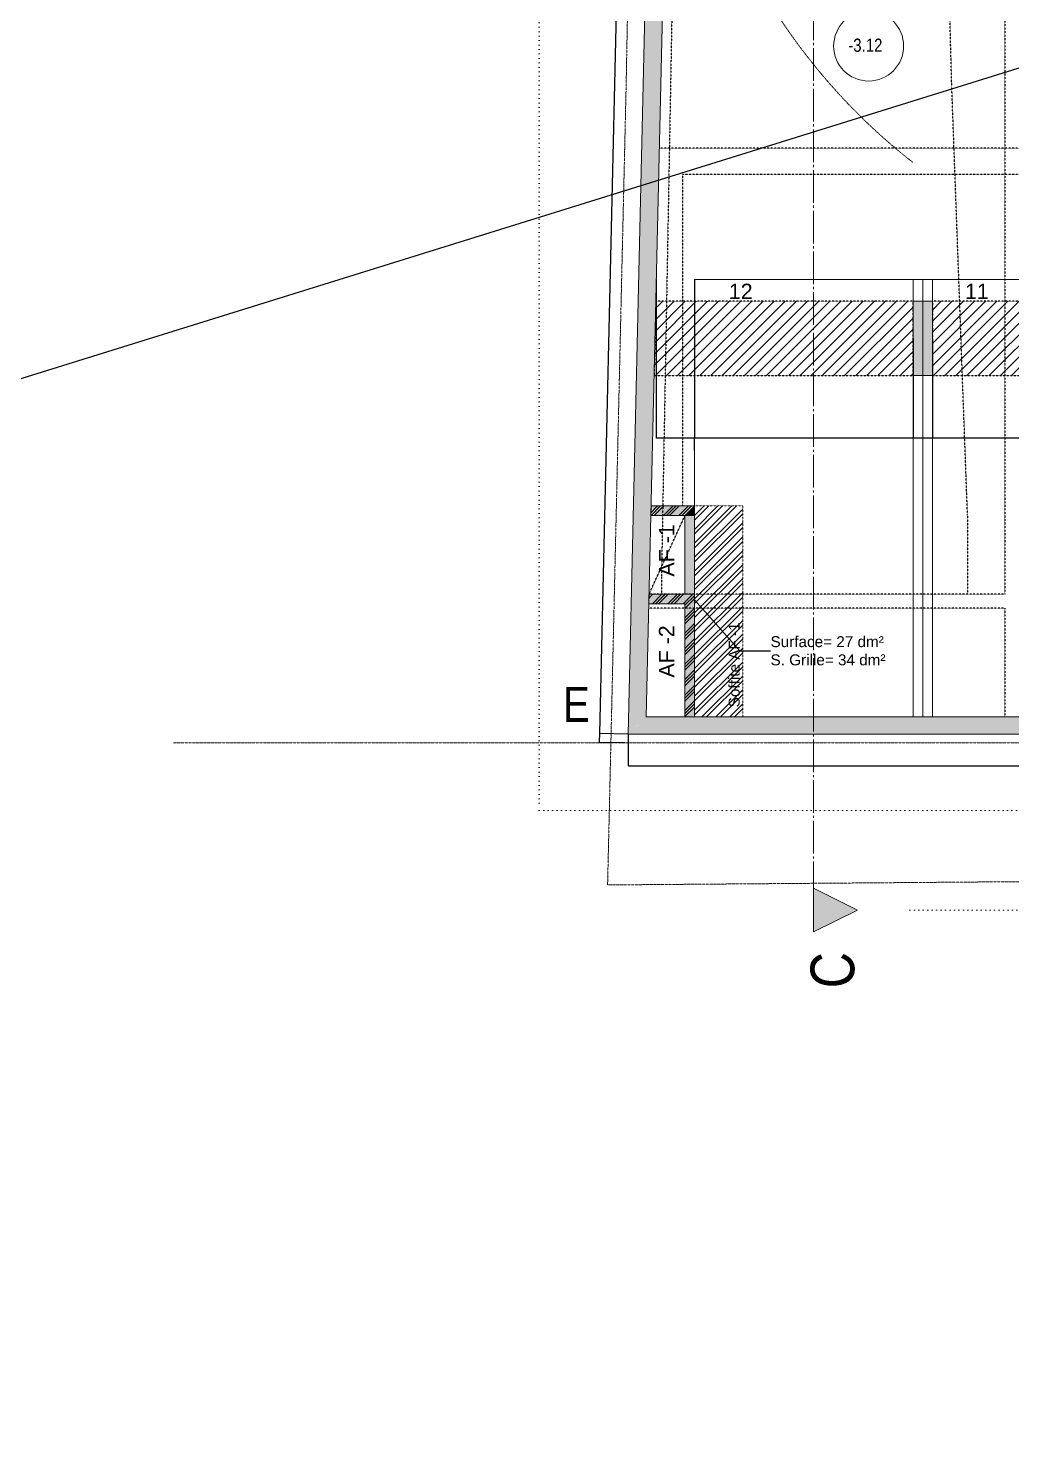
# Model space of a CAD drawing. Header units: centimetres. Extents: x -4990 to 114398, y -61489 to -12305.
# Drawn here: x 55628 to 56754, y -16719 to -15117 of the extents above; entities that cross this region are included whole.
import ezdxf

# ---------------------------------------------------------------- set-up
doc = ezdxf.new("R2010")
doc.units = ezdxf.units.CM
doc.header["$LTSCALE"] = 0.5
for name, pattern in [('Mixte 15', [0.93, 0.75, -0.065, 0.05, -0.065]), ('Mixte 8_2 tirets', [0.695, 0.4, -0.065, 0.05, -0.065, 0.05, -0.065]), ('Pointillé 1', [0.09, 0.05, -0.04]), ('Pointillé 1_5', [0.125, 0.075, -0.05]), ('Pointillé 2', [0.165, 0.1, -0.065]), ('Pointillé 3', [0.25, 0.15, -0.1]), ('Points 2', [0.1, 0, -0.1])]:
    doc.linetypes.add(name, pattern=pattern)
doc.layers.get('0').update_dxf_attribs({"linetype": 'CONTINUOUS'})
doc.layers.get('DEFPOINTS').update_dxf_attribs({"linetype": 'CONTINUOUS'})
for name, color, linetype in [('01_poch_murs', 253, 'CONTINUOUS'), ('1  Fenetres', 7, 'CONTINUOUS'), ('1  Hachures', 7, 'CONTINUOUS'), ('1  Hachures_coupées', 7, 'CONTINUOUS'), ('1  Hachures_recouvr', 7, 'CONTINUOUS'), ('1  MURS', 7, 'CONTINUOUS'), ('1 Poutres', 7, 'CONTINUOUS'), ('6 COMPL 2D', 7, 'CONTINUOUS'), ('6 Compl 2D 2 Détails', 7, 'CONTINUOUS'), ('6 Traits de Coupes', 7, 'CONTINUOUS'), ('7 ABORDS', 7, 'CONTINUOUS'), ('8  TEXTES', 7, 'CONTINUOUS'), ('9  COTATIONS', 7, 'CONTINUOUS')]:
    doc.layers.add(name, color=color, linetype=linetype)
doc.styles.get("Standard").update_dxf_attribs({"font": 'arial.ttf'})
doc.styles.add('STYLE_GENERE_1', font='')
doc.styles.add('STYLE_GENERE_2', font='')
doc.styles.add('STYLE_GENERE_3', font='')
doc.styles.get('STYLE_GENERE_1').set_extended_font_data('Arial Occidental')
doc.styles.get('STYLE_GENERE_2').set_extended_font_data('Univers LT 57 Condensed')
doc.styles.get('STYLE_GENERE_3').set_extended_font_data('Arial Occidental')
doc.dimstyles.new('STYLE_GENERE__2', dxfattribs={"dimtxt": 0.1, "dimasz": 0.095, "dimexe": 0.18, "dimexo": 0, "dimgap": 0.09, "dimtad": 1, "dimtih": 1, "dimtoh": 1, "dimdec": 0, "dimlfac": 100, "dimzin": 0, "dimdsep": 46, "dimtxsty": 'STYLE_GENERE_3', "dimblk": 'ARROWHEAD_7', "dimblk1": 'ARROWHEAD_7', "dimblk2": 'ARROWHEAD_7', "dimcen": 0.09, "dimclrd": 7, "dimclre": 7, "dimclrt": 256, "dimadec": 1, "dimazin": 0, "dimtfac": 1, "dimtdec": 4, "dimtmove": 0, "dimatfit": 3, "dimfxl": 1, "dimtolj": 1, "dimtzin": 0, "dimarcsym": 0})
doc.dimstyles.new('STYLE_GENERE__4', dxfattribs={"dimtxt": 0.1, "dimasz": 0.095, "dimexe": 0.18, "dimexo": 0, "dimgap": 0.09, "dimtad": 1, "dimdec": 0, "dimlfac": 100, "dimzin": 0, "dimdsep": 46, "dimtxsty": 'STYLE_GENERE_3', "dimblk": 'ARROWHEAD_7', "dimblk1": 'ARROWHEAD_7', "dimblk2": 'ARROWHEAD_7', "dimcen": 0.09, "dimclrd": 7, "dimclre": 7, "dimclrt": 256, "dimadec": 1, "dimazin": 0, "dimtfac": 1, "dimtdec": 4, "dimtmove": 0, "dimatfit": 3, "dimfxl": 1, "dimtolj": 1, "dimtzin": 0, "dimarcsym": 0})
doc.dimstyles.new('STYLE_GENERE__5', dxfattribs={"dimtxt": 0.1, "dimasz": 0.095, "dimexe": 0.18, "dimexo": 0, "dimgap": 0.09, "dimtad": 1, "dimdec": 0, "dimlfac": 100, "dimzin": 0, "dimdsep": 46, "dimtxsty": 'STYLE_GENERE_3', "dimblk": 'ARROWHEAD_7', "dimblk1": 'ARROWHEAD_7', "dimblk2": 'ARROWHEAD_7', "dimcen": 0.09, "dimclrd": 7, "dimclre": 7, "dimclrt": 256, "dimadec": 1, "dimazin": 0, "dimtfac": 1, "dimtdec": 4, "dimtmove": 2, "dimatfit": 3, "dimfxl": 1, "dimtolj": 1, "dimtzin": 0, "dimarcsym": 0})
doc.dimstyles.new('STYLE_GENERE__7', dxfattribs={"dimtxt": 0.18, "dimasz": 0.1368, "dimexe": 0.18, "dimexo": 0.0625, "dimgap": 0.09, "dimtad": 0, "dimtih": 1, "dimtoh": 1, "dimdec": 4, "dimzin": 0, "dimdsep": 46, "dimtxsty": 'Standard', "dimcen": 0.09, "dimadec": 0, "dimazin": 0, "dimtfac": 1, "dimtdec": 4, "dimtmove": 0, "dimatfit": 3, "dimldrblk": 'ARROWHEAD_5', "dimfxl": 1, "dimtolj": 1, "dimtzin": 0, "dimarcsym": 0})
pattern_1 = [(45, (56251.751, -16104.815), (-6.36396, 6.36396), [])]
pattern_2 = [(45, (0, 0), (-0.0883883, 0.0883883), []), (45, (-0.01768, 0.01768), (-0.0883883, 0.0883883), []), (45, (-0.03536, 0.03536), (-0.0883883, 0.0883883), [])]

# ---------------------------------------------------------------- blocks, each defined once
blk = doc.blocks.new('Mur_342_2', base_point=(0.631, 1.805))
at = {"layer": '1  Hachures_coupées', "linetype": 'Continuous', "lineweight": 0, "true_color": 0x8080c0}
for points in [[(0.836, 2.005), (0.631, 1.805), (0.831, 1.805)], [(0.831, 1.805), (9.28, 1.805), (9.28, 2.005), (0.836, 2.005)], [(12.16, 2.005), (9.46, 2.005), (9.46, 1.805), (12.16, 1.805)], [(12.34, 2.005), (12.16, 2.005), (12.16, 1.805), (12.34, 1.805)], [(16.97, 2.005), (12.34, 2.005), (12.34, 1.805), (16.97, 1.805)], [(17.15, 2.005), (16.97, 2.005), (16.97, 1.805), (17.15, 1.805)], [(20.45, 2.005), (17.15, 2.005), (17.15, 1.805), (20.45, 1.805)], [(20.65, 2.005), (20.45, 2.005), (20.45, 1.805), (20.65, 1.805)], [(25.846, 2.005), (20.65, 2.005), (20.65, 1.805), (25.855, 1.805)], [(26.106, 1.805), (25.846, 2.005), (25.855, 1.805)]]:
    blk.add_hatch(color=163, dxfattribs=at).paths.add_polyline_path(points, flags=0)
at = {"layer": '1  MURS', "color": 5, "linetype": 'Continuous', "lineweight": 0}
for p, q in [((9.28, 2.005), (0.836, 2.005)), ((12.16, 2.005), (9.46, 2.005)), ((16.97, 2.005), (12.34, 2.005)), ((20.45, 2.005), (17.15, 2.005)), ((25.846, 2.005), (20.65, 2.005)), ((0.631, 1.805), (0.831, 1.805)), ((0.831, 1.805), (9.28, 1.805)), ((9.46, 1.805), (25.855, 1.805)), ((26.106, 1.805), (25.855, 1.805))]:
    blk.add_line(p, q, dxfattribs=at)
blk = doc.blocks.new('Baie Fenêtre libre')
at = {"layer": '1  Hachures', "linetype": 'Continuous', "lineweight": 0}
blk.add_hatch(color=255, dxfattribs=at).paths.add_polyline_path([(0.45, 0), (0.45, 0.11), (-0.45, 0.11), (-0.45, 0)], flags=0)
at = {"layer": '1  Fenetres', "color": 212, "linetype": 'Continuous', "lineweight": 0, "true_color": 0xcb00cc}
for p, q in [((-0.45, 0), (-0.45, 0.11)), ((0.45, 0), (0.45, 0.11))]:
    blk.add_line(p, q, dxfattribs=at)
at = {"layer": '1  Fenetres', "color": 30, "linetype": 'Continuous', "lineweight": 0, "true_color": 0xff9224}
for p, q in [((-0.45, 0.11), (0.45, 0.11)), ((-0.45, 0), (0.45, 0))]:
    blk.add_line(p, q, dxfattribs=at)
blk = doc.blocks.new('Mur_194_2', base_point=(1.39, 2.005))
at = {"layer": '1  Hachures_coupées', "linetype": 'Continuous', "lineweight": 0, "true_color": 0x70e800}
for points in [[(1.28, 4.305), (1.39, 4.305), (1.39, 4.415)], [(1.28, 2.005), (1.39, 2.005), (1.39, 3.405), (1.28, 3.405)]]:
    blk.add_hatch(color=70, dxfattribs=at).paths.add_polyline_path(points, flags=0)
at = {"layer": '1  Hachures_coupées', "linetype": 'Continuous', "lineweight": 0}
h = blk.add_hatch(dxfattribs=at)
h.set_pattern_fill('ALUMINIUM_0002', color=135, style=0, pattern_type=2)
h.set_pattern_definition(pattern_2)
h.paths.add_polyline_path([(1.28, 4.305), (1.39, 4.305), (1.39, 4.415)], flags=0)
h = blk.add_hatch(dxfattribs=at)
h.set_pattern_fill('ALUMINIUM_0002', color=135, style=0, pattern_type=2)
h.set_pattern_definition(pattern_2)
h.paths.add_polyline_path([(1.28, 2.005), (1.39, 2.005), (1.39, 3.405), (1.28, 3.405)], flags=0)
at = {"layer": '1  MURS', "color": 212, "linetype": 'Continuous', "lineweight": 0, "true_color": 0xcb00cc}
for p, q in [((1.39, 4.305), (1.39, 4.415)), ((1.39, 2.005), (1.39, 3.405)), ((1.28, 3.295), (1.28, 2.005)), ((1.28, 2.005), (1.39, 2.005))]:
    blk.add_line(p, q, dxfattribs=at)
at = {"layer": '1  Fenetres', "color": 18, "linetype": 'Continuous', "lineweight": 0, "rotation": 270}
blk.add_blockref('Baie Fenêtre libre', (1.28, 3.855), dxfattribs=at)
blk = doc.blocks.new('Mur_192_2', base_point=(1.39, 3.295))
at = {"layer": '1  Hachures_coupées', "linetype": 'Continuous', "lineweight": 0, "true_color": 0x70e800}
blk.add_hatch(color=70, dxfattribs=at).paths.add_polyline_path([(1.28, 3.405), (0.869, 3.405), (0.866, 3.295), (1.28, 3.295)], flags=0)
at = {"layer": '1  Hachures_coupées', "linetype": 'Continuous', "lineweight": 0}
h = blk.add_hatch(dxfattribs=at)
h.set_pattern_fill('ALUMINIUM_0002', color=135, style=0, pattern_type=2)
h.set_pattern_definition(pattern_2)
h.paths.add_polyline_path([(1.28, 3.405), (0.869, 3.405), (0.866, 3.295), (1.28, 3.295)], flags=0)
at = {"layer": '1  MURS', "color": 212, "linetype": 'Continuous', "lineweight": 0, "true_color": 0xcb00cc}
for p, q in [((0.869, 3.405), (0.866, 3.295)), ((1.28, 3.405), (0.869, 3.405)), ((0.866, 3.295), (1.28, 3.295))]:
    blk.add_line(p, q, dxfattribs=at)
blk = doc.blocks.new('Mur_55_2', base_point=(3.89, 5.905))
at = {"layer": '1  Hachures_coupées', "linetype": 'Continuous', "lineweight": 0, "true_color": 0x8080c0}
blk.add_hatch(color=163, dxfattribs=at).paths.add_polyline_path([(4.11, 5.905), (4.11, 6.755), (3.89, 6.755), (3.89, 5.905)], flags=0)
at = {"layer": '1 Poutres', "color": 5, "linetype": 'Continuous', "lineweight": 0}
for p, q in [((4.11, 6.755), (3.89, 6.755)), ((3.89, 6.755), (3.89, 5.905)), ((4.11, 5.905), (4.11, 6.755)), ((3.89, 5.905), (4.11, 5.905))]:
    blk.add_line(p, q, dxfattribs=at)
blk = doc.blocks.new('Mur_1247_2', base_point=(1.39, 4.305))
at = {"layer": '1  Hachures_coupées', "linetype": 'Continuous', "lineweight": 0, "true_color": 0x70e800}
blk.add_hatch(color=70, dxfattribs=at).paths.add_polyline_path([(1.39, 4.415), (0.892, 4.415), (0.889, 4.305), (1.28, 4.305)], flags=0)
at = {"layer": '1  Hachures_coupées', "linetype": 'Continuous', "lineweight": 0}
h = blk.add_hatch(dxfattribs=at)
h.set_pattern_fill('ALUMINIUM_0002', color=135, style=0, pattern_type=2)
h.set_pattern_definition(pattern_2)
h.paths.add_polyline_path([(1.39, 4.415), (0.892, 4.415), (0.889, 4.305), (1.28, 4.305)], flags=0)
at = {"layer": '1  MURS', "color": 212, "linetype": 'Continuous', "lineweight": 0, "true_color": 0xcb00cc}
for p, q in [((0.892, 4.415), (0.889, 4.305)), ((1.39, 4.415), (0.892, 4.415)), ((0.889, 4.305), (1.28, 4.305))]:
    blk.add_line(p, q, dxfattribs=at)
blk = doc.blocks.new('Mur_294_2', base_point=(1.001, 17.726))
at = {"layer": '1  Hachures_coupées', "linetype": 'Continuous', "lineweight": 0, "true_color": 0x8080c0}
for points in [[(1.196, 17.522), (1.201, 17.722), (0.996, 17.527)], [(0.836, 2.005), (1.196, 17.522), (0.996, 17.527), (0.636, 2.005)], [(0.631, 1.805), (0.836, 2.005), (0.636, 2.005)]]:
    blk.add_hatch(color=163, dxfattribs=at).paths.add_polyline_path(points, flags=0)
at = {"layer": '1  MURS', "color": 5, "linetype": 'Continuous', "lineweight": 0}
for p, q in [((0.836, 2.005), (1.201, 17.722)), ((0.996, 17.527), (0.631, 1.805))]:
    blk.add_line(p, q, dxfattribs=at)
blk = doc.blocks.new('ARROWHEAD_7')
at = {"color": 0, "linetype": 'Continuous', "lineweight": 0}
for p, q in [((0, 0), (-1, 0)), ((-0.25, 0), (0.25, 0)), ((0, -0.25), (0, 0.25))]:
    blk.add_line(p, q, dxfattribs=at)
blk.add_circle((0, 0), 0.25, dxfattribs=at)
blk = doc.blocks.new('*D689')
at = {"layer": '9  COTATIONS', "color": 7, "linetype": 'Continuous', "lineweight": -2, "transparency": 16777216}
for p, q in [((56314.9, -15924.3), (56314.9, -15960.5)), ((58862.3, -15924.3), (58862.3, -15960.5)), ((56315, -15960.3), (58862.2, -15960.3))]:
    blk.add_line(p, q, dxfattribs=at)
at = {"layer": 'DEFPOINTS', "color": 0, "linetype": 'Continuous', "transparency": 16777216}
for p in [(56314.9, -15924.3), (58862.3, -15924.3), (58862.3, -15960.3)]:
    blk.add_point(p, dxfattribs=at)
at = {"layer": '9  COTATIONS', "color": 7, "linetype": 'Continuous', "lineweight": -2, "transparency": 16777216, "xscale": 0.095, "yscale": 0.095, "zscale": 0.095, "rotation": 180}
blk.add_blockref('ARROWHEAD_7', (56314.9, -15960.3), dxfattribs=at)
at = {"layer": '9  COTATIONS', "color": 7, "linetype": 'Continuous', "lineweight": -2, "transparency": 16777216, "xscale": 0.095, "yscale": 0.095, "zscale": 0.095}
blk.add_blockref('ARROWHEAD_7', (58862.3, -15960.3), dxfattribs=at)
at = {"layer": '9  COTATIONS', "color": 194, "linetype": 'Continuous', "true_color": 0x50009f, "transparency": 16777216, "insert": (57588.6, -15960.2), "char_height": 0.1, "attachment_point": 5, "style": 'STYLE_GENERE_3'}
blk.add_mtext('\\A1;254742', dxfattribs=at)
blk = doc.blocks.new('*D690')
at = {"layer": '9  COTATIONS', "color": 7, "linetype": 'Continuous', "lineweight": -2, "transparency": 16777216}
for p, q in [((56318.5, -14352.3), (56282, -15923.5)), ((56351.4, -14353), (56318.3, -14352.2)), ((56314.9, -15924.3), (56281.8, -15923.5))]:
    blk.add_line(p, q, dxfattribs=at)
at = {"layer": 'DEFPOINTS', "color": 0, "linetype": 'Continuous', "transparency": 16777216}
for p in [(56351.4, -14353), (56282, -15923.6), (56314.9, -15924.3)]:
    blk.add_point(p, dxfattribs=at)
at = {"layer": '9  COTATIONS', "color": 7, "linetype": 'Continuous', "lineweight": -2, "transparency": 16777216, "xscale": 0.095, "yscale": 0.095, "zscale": 0.095}
for p, rotation in [((56318.5, -14352.3), 88.66972917960341), ((56282, -15923.6), 268.6697291796034)]:
    blk.add_blockref('ARROWHEAD_7', p, dxfattribs=dict(at, rotation=rotation))
at = {"layer": '9  COTATIONS', "color": 194, "linetype": 'Continuous', "true_color": 0x50009f, "transparency": 16777216, "insert": (56300.1, -15137.9), "char_height": 0.1, "attachment_point": 5, "rotation": 88.6697, "style": 'STYLE_GENERE_3'}
blk.add_mtext('\\A1;157172', dxfattribs=at)
blk = doc.blocks.new('*D691')
at = {"layer": '9  COTATIONS', "color": 7, "linetype": 'Continuous', "lineweight": -2, "transparency": 16777216}
for p, q in [((56310.6, -15934.3), (56281.6, -15933.6)), ((56314.9, -15924.3), (56281.8, -15923.5)), ((56282, -15923.6), (56281.8, -15933.5))]:
    blk.add_line(p, q, dxfattribs=at)
at = {"layer": 'DEFPOINTS', "color": 0, "linetype": 'Continuous', "transparency": 16777216}
for p in [(56281.8, -15933.6), (56310.6, -15934.3), (56314.9, -15924.3)]:
    blk.add_point(p, dxfattribs=at)
at = {"layer": '9  COTATIONS', "color": 7, "linetype": 'Continuous', "lineweight": -2, "transparency": 16777216, "xscale": 0.095, "yscale": 0.095, "zscale": 0.095}
for p, rotation in [((56281.8, -15933.6), 268.6697291796034), ((56282, -15923.6), 88.66972917960341)]:
    blk.add_blockref('ARROWHEAD_7', p, dxfattribs=dict(at, rotation=rotation))
at = {"layer": '9  COTATIONS', "color": 194, "linetype": 'Continuous', "true_color": 0x50009f, "transparency": 16777216, "insert": (56281.7, -15928.6), "char_height": 0.1, "attachment_point": 5, "rotation": 88.6697, "style": 'STYLE_GENERE_3'}
blk.add_mtext('\\A1;1008', dxfattribs=at)
blk = doc.blocks.new('Plan de coupe_5_2', base_point=(2.751, 25.654))
at = {"layer": '1  Hachures', "linetype": 'Continuous', "lineweight": 0, "true_color": 0x828282}
blk.add_hatch(color=8, dxfattribs=at).paths.add_polyline_path([(2.751, -0.456), (2.751, 0.044), (3.251, -0.206)], flags=0)
at = {"layer": '6 Traits de Coupes', "color": 142, "linetype": 'Mixte 15', "lineweight": 0, "true_color": 0x009de0}
blk.add_line((2.751, 11.976), (2.751, 0.044), dxfattribs=at)
at = {"layer": '6 Traits de Coupes', "color": 8, "linetype": 'Continuous', "lineweight": 0, "true_color": 0x828282}
for p, q in [((2.751, -0.456), (2.751, 0.044)), ((2.751, 0.044), (3.251, -0.206)), ((3.251, -0.206), (2.751, -0.456))]:
    blk.add_line(p, q, dxfattribs=at)
at = {"layer": '6 Traits de Coupes', "color": 142, "linetype": 'Points 2', "lineweight": 0, "true_color": 0x009de0}
blk.add_line((32.667, -0.206), (3.751, -0.206), dxfattribs=at)
at = {"layer": '6 Traits de Coupes', "color": 8, "linetype": 'Continuous', "lineweight": 0, "true_color": 0x828282, "insert": (3.223, -1.1), "char_height": 0.5, "attachment_point": 7, "rotation": 90, "style": 'STYLE_GENERE_2'}
blk.add_mtext('{C}', dxfattribs=at)
blk = doc.blocks.new('Plan de coupe_1_2', base_point=(-0.386, 19.355))
at = {"layer": '6 Traits de Coupes', "color": 142, "linetype": 'Points 2', "lineweight": 0, "true_color": 0x009de0}
for p, q in [((-0.386, 18.355), (-0.386, 0.933)), ((-0.386, 0.933), (26.889, 0.933))]:
    blk.add_line(p, q, dxfattribs=at)
blk = doc.blocks.new('ARROWHEAD_5')
at = {"color": 0, "linetype": 'Continuous', "lineweight": 0}
blk.add_line((0, 0), (-1, 0), dxfattribs=at)
blk.add_solid([(-1, 0.2679), (0, 0), (-1, -0.2679), (-1, 0.2679)], dxfattribs=at)
blk = doc.blocks.new('*D646')
at = {"layer": '9  COTATIONS', "color": 7, "linetype": 'Continuous', "lineweight": -2, "transparency": 16777216}
for p, q in [((56347, -15404.3), (56347, -15585.7)), ((56390.8, -15404.3), (56390.8, -15585.7)), ((56347.1, -15585.5), (56390.7, -15585.5))]:
    blk.add_line(p, q, dxfattribs=at)
at = {"layer": 'DEFPOINTS', "color": 0, "linetype": 'Continuous', "transparency": 16777216}
for p in [(56347, -15404.3), (56390.8, -15404.3), (56390.8, -15585.5)]:
    blk.add_point(p, dxfattribs=at)
at = {"layer": '9  COTATIONS', "color": 7, "linetype": 'Continuous', "lineweight": -2, "transparency": 16777216, "xscale": 0.095, "yscale": 0.095, "zscale": 0.095, "rotation": 180}
blk.add_blockref('ARROWHEAD_7', (56347, -15585.5), dxfattribs=at)
at = {"layer": '9  COTATIONS', "color": 7, "linetype": 'Continuous', "lineweight": -2, "transparency": 16777216, "xscale": 0.095, "yscale": 0.095, "zscale": 0.095}
blk.add_blockref('ARROWHEAD_7', (56390.8, -15585.5), dxfattribs=at)
at = {"layer": '9  COTATIONS', "color": 194, "linetype": 'Continuous', "true_color": 0x50009f, "transparency": 16777216, "insert": (56368.9, -15585.4), "char_height": 0.1, "attachment_point": 5, "style": 'STYLE_GENERE_3'}
blk.add_mtext('\\A1;4379', dxfattribs=at)
blk = doc.blocks.new('*D647')
at = {"layer": '9  COTATIONS', "color": 7, "linetype": 'Continuous', "lineweight": -2, "transparency": 16777216}
for p, q in [((56390.8, -15404.3), (56390.8, -15585.7)), ((56390.7, -15585.5), (56390.6, -15585.5)), ((56390.8, -15599.9), (56390.8, -15585.3)), ((56390.8, -15585.5), (56391.2, -15585.5))]:
    blk.add_line(p, q, dxfattribs=at)
at = {"layer": 'DEFPOINTS', "color": 0, "linetype": 'Continuous', "transparency": 16777216}
for p in [(56390.8, -15404.3), (56390.8, -15585.5), (56390.8, -15599.9)]:
    blk.add_point(p, dxfattribs=at)
at = {"layer": '9  COTATIONS', "color": 7, "linetype": 'Continuous', "lineweight": -2, "transparency": 16777216, "xscale": 0.095, "yscale": 0.095, "zscale": 0.095}
blk.add_blockref('ARROWHEAD_7', (56390.8, -15585.5), dxfattribs=at)
at = {"layer": '9  COTATIONS', "color": 7, "linetype": 'Continuous', "lineweight": -2, "transparency": 16777216, "xscale": 0.095, "yscale": 0.095, "zscale": 0.095, "rotation": 180}
blk.add_blockref('ARROWHEAD_7', (56390.8, -15585.5), dxfattribs=at)
at = {"layer": '9  COTATIONS', "color": 194, "linetype": 'Continuous', "true_color": 0x50009f, "transparency": 16777216, "insert": (56391.1, -15585.4), "char_height": 0.1, "attachment_point": 5, "style": 'STYLE_GENERE_3'}
blk.add_mtext('\\A1;0', dxfattribs=at)
blk = doc.blocks.new('*D648')
at = {"layer": '9  COTATIONS', "color": 7, "linetype": 'Continuous', "lineweight": -2, "transparency": 16777216}
for p, q in [((56640.8, -15471.8), (56640.8, -15585.7)), ((56390.8, -15599.9), (56390.8, -15585.3)), ((56390.8, -15585.5), (56640.7, -15585.5))]:
    blk.add_line(p, q, dxfattribs=at)
at = {"layer": 'DEFPOINTS', "color": 0, "linetype": 'Continuous', "transparency": 16777216}
for p in [(56640.8, -15471.8), (56640.8, -15585.5), (56390.8, -15599.9)]:
    blk.add_point(p, dxfattribs=at)
at = {"layer": '9  COTATIONS', "color": 7, "linetype": 'Continuous', "lineweight": -2, "transparency": 16777216, "xscale": 0.095, "yscale": 0.095, "zscale": 0.095, "rotation": 180}
blk.add_blockref('ARROWHEAD_7', (56390.8, -15585.5), dxfattribs=at)
at = {"layer": '9  COTATIONS', "color": 7, "linetype": 'Continuous', "lineweight": -2, "transparency": 16777216, "xscale": 0.095, "yscale": 0.095, "zscale": 0.095}
blk.add_blockref('ARROWHEAD_7', (56640.8, -15585.5), dxfattribs=at)
at = {"layer": '9  COTATIONS', "color": 194, "linetype": 'Continuous', "true_color": 0x50009f, "transparency": 16777216, "insert": (56515.8, -15585.4), "char_height": 0.1, "attachment_point": 5, "style": 'STYLE_GENERE_3'}
blk.add_mtext('\\A1;25000', dxfattribs=at)
blk = doc.blocks.new('*D649')
at = {"layer": '9  COTATIONS', "color": 7, "linetype": 'Continuous', "lineweight": -2, "transparency": 16777216}
for p, q in [((56640.8, -15471.8), (56640.8, -15585.7)), ((56662.8, -15471.8), (56662.8, -15585.7)), ((56640.8, -15585.5), (56662.7, -15585.5))]:
    blk.add_line(p, q, dxfattribs=at)
at = {"layer": 'DEFPOINTS', "color": 0, "linetype": 'Continuous', "transparency": 16777216}
for p in [(56640.8, -15471.8), (56662.8, -15471.8), (56662.8, -15585.5)]:
    blk.add_point(p, dxfattribs=at)
at = {"layer": '9  COTATIONS', "color": 7, "linetype": 'Continuous', "lineweight": -2, "transparency": 16777216, "xscale": 0.095, "yscale": 0.095, "zscale": 0.095, "rotation": 180}
blk.add_blockref('ARROWHEAD_7', (56640.8, -15585.5), dxfattribs=at)
at = {"layer": '9  COTATIONS', "color": 7, "linetype": 'Continuous', "lineweight": -2, "transparency": 16777216, "xscale": 0.095, "yscale": 0.095, "zscale": 0.095}
blk.add_blockref('ARROWHEAD_7', (56662.8, -15585.5), dxfattribs=at)
at = {"layer": '9  COTATIONS', "color": 194, "linetype": 'Continuous', "true_color": 0x50009f, "transparency": 16777216, "insert": (56651.8, -15585.4), "char_height": 0.1, "attachment_point": 5, "style": 'STYLE_GENERE_3'}
blk.add_mtext('\\A1;2200', dxfattribs=at)
blk = doc.blocks.new('*D650')
at = {"layer": '9  COTATIONS', "color": 7, "linetype": 'Continuous', "lineweight": -2, "transparency": 16777216}
for p, q in [((56662.8, -15471.8), (56662.8, -15585.7)), ((56907.8, -15471.8), (56907.8, -15585.7)), ((56662.8, -15585.5), (56907.7, -15585.5))]:
    blk.add_line(p, q, dxfattribs=at)
at = {"layer": 'DEFPOINTS', "color": 0, "linetype": 'Continuous', "transparency": 16777216}
for p in [(56662.8, -15471.8), (56907.8, -15471.8), (56907.8, -15585.5)]:
    blk.add_point(p, dxfattribs=at)
at = {"layer": '9  COTATIONS', "color": 7, "linetype": 'Continuous', "lineweight": -2, "transparency": 16777216, "xscale": 0.095, "yscale": 0.095, "zscale": 0.095, "rotation": 180}
blk.add_blockref('ARROWHEAD_7', (56662.8, -15585.5), dxfattribs=at)
at = {"layer": '9  COTATIONS', "color": 7, "linetype": 'Continuous', "lineweight": -2, "transparency": 16777216, "xscale": 0.095, "yscale": 0.095, "zscale": 0.095}
blk.add_blockref('ARROWHEAD_7', (56907.8, -15585.5), dxfattribs=at)
at = {"layer": '9  COTATIONS', "color": 194, "linetype": 'Continuous', "true_color": 0x50009f, "transparency": 16777216, "insert": (56785.3, -15585.4), "char_height": 0.1, "attachment_point": 5, "style": 'STYLE_GENERE_3'}
blk.add_mtext('\\A1;24500', dxfattribs=at)

msp = doc.modelspace()

# ---------------------------------------------------------------- hatches: boundary and pattern name
at = {"layer": '1  Hachures_coupées', "linetype": 'Continuous'}
h = msp.add_hatch(dxfattribs=at)
h.set_pattern_fill('BLOC_THERMIQUE_0002', color=256, scale=100, style=0, pattern_type=2)
h.set_pattern_definition(pattern_1)
h.paths.add_polyline_path([(56344.409, -15514.306), (56640.751, -15514.306), (56640.751, -15429.31), (56346.383, -15429.31)])
h = msp.add_hatch(dxfattribs=at)
h.set_pattern_fill('BLOC_THERMIQUE_0002', color=256, scale=100, style=0, pattern_type=2)
h.set_pattern_definition(pattern_1)
h.paths.add_polyline_path([(56662.751, -15429.31), (56662.751, -15514.306), (56907.751, -15514.306), (56907.751, -15429.31)])
at = {"layer": '1  Hachures_recouvr', "linetype": 'Continuous', "lineweight": 0, "true_color": 0x515151}
h = msp.add_hatch(dxfattribs=at)
h.set_pattern_fill('ACIER_0002', color=251, scale=100, style=0, pattern_type=2)
h.set_pattern_definition([(45, (56251.751, -16104.815), (-7.95495, 7.95495), []), (45, (56249.099, -16102.163), (-7.95495, 7.95495), [])])
h.paths.add_polyline_path([(56445.751, -15904.315), (56445.751, -15663.305), (56390.751, -15663.305), (56390.751, -15904.315)])

# ---------------------------------------------------------------- linework, layer by layer
at = {"layer": '01_poch_murs'}
msp.add_line((37832.394, -21056.715), (64082.109, -12882.714), dxfattribs=at)
at = {"layer": '1  Hachures_coupées', "linetype": 'Pointillé 1', "flags": 128}
for points in [[(56344.409, -15514.306), (56640.751, -15514.306), (56640.751, -15429.31), (56346.383, -15429.31)], [(56662.751, -15429.31), (56662.751, -15514.306), (56907.751, -15514.306), (56907.751, -15429.31)]]:
    msp.add_lwpolyline(points, close=True, dxfattribs=at)
at = {"layer": '1  Hachures_recouvr', "color": 251, "linetype": 'Pointillé 1_5', "lineweight": 0, "true_color": 0x515151, "flags": 128}
msp.add_lwpolyline([(56445.751, -15904.315), (56445.751, -15663.305), (56390.751, -15663.305), (56390.751, -15904.315)], close=True, dxfattribs=at)
at = {"layer": '6 COMPL 2D', "linetype": 'Pointillé 1_5'}
for p, q in [((56371.981, -14709.937), (56352.878, -15743.24)), ((56684.869, -15183.24), (56672.048, -14708.39)), ((56745.751, -14904.3), (56745.751, -15764.305)), ((56702.878, -15673.666), (56684.869, -15183.24)), ((56338.651, -15764.305), (56379.751, -15674.305)), ((56702.878, -15673.666), (56702.878, -15764.305)), ((56352.878, -15743.24), (56352.878, -15764.305)), ((56745.751, -15764.305), (56338.651, -15764.305)), ((56745.751, -15780.305), (56338.288, -15780.305)), ((56745.751, -15780.305), (56745.751, -15904.302))]:
    msp.add_line(p, q, dxfattribs=at)
at = {"layer": '6 COMPL 2D', "linetype": 'Pointillé 2'}
for p, q in [((57199.749, -15254.303), (56350.448, -15254.303)), ((56376.906, -15284.303), (56376.906, -15663.305)), ((57199.749, -15284.303), (56376.906, -15284.303))]:
    msp.add_line(p, q, dxfattribs=at)
at = {"layer": '6 COMPL 2D', "color": 18, "linetype": 'Continuous', "lineweight": 0}
for p, q in [((56640.751, -15904.3), (56640.751, -15404.3)), ((56662.751, -15904.3), (56662.751, -15404.3))]:
    msp.add_line(p, q, dxfattribs=at)
msp.add_circle((56589.81, -15137.425), 40, dxfattribs=at)
at = {"layer": '6 COMPL 2D', "color": 194, "linetype": 'Pointillé 3', "lineweight": 0, "true_color": 0x50009f}
msp.add_arc((57071.9, -14719.298), 700, 209.669484, 231.931565, dxfattribs=at)
at = {"layer": '6 Compl 2D 2 Détails', "color": 18, "linetype": 'Continuous', "lineweight": 0}
for p, q in [((56390.751, -15904.3), (56390.751, -15404.31)), ((57179.751, -15404.31), (56390.751, -15404.31)), ((56651.751, -15904.3), (56651.751, -15404.3))]:
    msp.add_line(p, q, dxfattribs=at)
at = {"layer": '7 ABORDS', "color": 30, "linetype": 'Mixte 8_2 tirets', "lineweight": 0, "true_color": 0xf5970a, "flags": 128}
msp.add_lwpolyline([(58767.665, -13724.18), (58865.704, -15934.304), (58871.942, -16076.182), (56291.259, -16096.631), (56312.468, -15182.993), (56318.661, -14853.963), (56329.658, -14854.229), (56357.43, -13660.19)], close=True, dxfattribs=at)
msp.add_lwpolyline([(58865.773, -15934.305), (55794.585, -15934.305)], dxfattribs=at)

# ---------------------------------------------------------------- block references
at = {"layer": '1  MURS', "color": 5, "lineweight": 0, "xscale": 100, "yscale": 100, "zscale": 100}
for name, p in [('Mur_294_2', (56351.856, -14332.165)), ('Mur_342_2', (56314.884, -15924.316))]:
    msp.add_blockref(name, p, dxfattribs=at)
at = {"layer": '1  MURS', "color": 212, "lineweight": 0, "true_color": 0xcb00cc, "xscale": 100, "yscale": 100, "zscale": 100}
for name, p in [('Mur_1247_2', (56390.751, -15674.305)), ('Mur_194_2', (56390.751, -15904.315)), ('Mur_192_2', (56390.751, -15775.305))]:
    msp.add_blockref(name, p, dxfattribs=at)
at = {"layer": '1 Poutres', "color": 5, "lineweight": 0, "xscale": 100, "yscale": 100, "zscale": 100}
msp.add_blockref('Mur_55_2', (56640.751, -15514.306), dxfattribs=at)
at = {"layer": '6 Traits de Coupes', "color": 142, "lineweight": 0, "true_color": 0x009de0, "xscale": 100, "yscale": 100, "zscale": 100}
for name, p in [('Plan de coupe_5_2', (56526.9, -13539.38)), ('Plan de coupe_1_2', (56213.111, -14169.298))]:
    msp.add_blockref(name, p, dxfattribs=at)

# ---------------------------------------------------------------- texts
at = {"layer": '8  TEXTES', "linetype": 'Continuous', "attachment_point": 4, "style": 'STYLE_GENERE_2'}
for s, insert, char_height in [('{-3.12}', (56566.428, -15136.568), 15), ('{E}', (56240.327, -15890.191), 40)]:
    msp.add_mtext(s, dxfattribs=dict(at, insert=insert, char_height=char_height))
at = {"layer": '8  TEXTES', "linetype": 'Continuous', "char_height": 17.5, "attachment_point": 7}
for s, insert in [('{12}', (56429.961, -15426.667)), ('{11}', (56699.961, -15426.667))]:
    msp.add_mtext(s, dxfattribs=dict(at, insert=insert))
at = {"layer": '8  TEXTES', "linetype": 'Continuous', "char_height": 17.5, "attachment_point": 7, "rotation": 90}
for s, insert in [('{AF -1}', (56367.433, -15744.045)), ('{AF -2}', (56367.433, -15859.546))]:
    msp.add_mtext(s, dxfattribs=dict(at, insert=insert))
at = {"layer": '8  TEXTES', "color": 251, "linetype": 'Continuous', "lineweight": 0, "true_color": 0x515151, "insert": (56442.492, -15893.486), "char_height": 12.5, "attachment_point": 7, "rotation": 90}
msp.add_mtext('{Soffite AF -1}', dxfattribs=at)
at = {"layer": '8  TEXTES', "linetype": 'Continuous', "insert": (56477.608, -15828.953), "char_height": 12.5, "width": 129.02872, "attachment_point": 4, "style": 'STYLE_GENERE_1'}
msp.add_mtext('{Surface= 27 dm²\\PS. Grille= 34 dm²}', dxfattribs=at)

# ---------------------------------------------------------------- dimensions: what is measured, and where the dimension line sits
at = {"layer": '9  COTATIONS', "linetype": 'Continuous'}
for base, p1, p2, dimstyle, picture, middle in [((56281.994, -15923.552), (56351.372, -14353.016), (56314.884, -15924.316), 'STYLE_GENERE__4', '*D690', (56300.098, -15137.899)), ((56281.76, -15933.632), (56314.884, -15924.316), (56310.649, -15934.303), 'STYLE_GENERE__5', '*D691', (56281.737, -15928.589))]:
    dim = msp.add_linear_dim(base=base, p1=p1, p2=p2, angle=268.669729, dimstyle=dimstyle, dxfattribs=at)
    dim.commit()
    dim.dimension.update_dxf_attribs({"geometry": picture, "text_midpoint": middle})
for base, p1, p2, picture, middle in [((56390.751, -15585.491), (56346.964, -15404.31), (56390.751, -15404.31), '*D646', (56368.858, -15585.351)), ((56390.750688188, -15585.491178734), (56390.750688188, -15404.309546547), (56390.750688188, -15599.898052554), '*D647', (56391.064021521, -15585.351178734)), ((56640.751, -15585.491), (56390.751, -15599.898), (56640.751, -15471.808), '*D648', (56515.751, -15585.351)), ((56662.751, -15585.491), (56640.751, -15471.808), (56662.751, -15471.808), '*D649', (56651.751, -15585.351)), ((56907.751, -15585.491), (56662.751, -15471.808), (56907.751, -15471.808), '*D650', (56785.251, -15585.351)), ((58862.306, -15960.318), (56314.884, -15924.316), (58862.306, -15924.303), '*D689', (57588.595, -15960.178))]:
    dim = msp.add_linear_dim(base=base, p1=p1, p2=p2, dimstyle='STYLE_GENERE__2', dxfattribs=at)
    dim.commit()
    dim.dimension.update_dxf_attribs({"geometry": picture, "text_midpoint": middle})

# ---------------------------------------------------------------- leaders
at = {"layer": '8  TEXTES', "linetype": 'Continuous', "annotation_type": 0, "has_hookline": 1, "hookline_direction": 0, "text_width": 122.024}
msp.add_leader([(56390.751, -15770.816), (56442.564, -15828.953), (56477.518, -15828.953)], dimstyle='STYLE_GENERE__7', dxfattribs=at)

doc.saveas('drawing.dxf')
